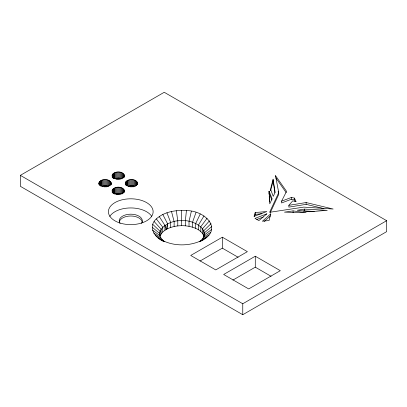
<?xml version="1.0" encoding="UTF-8"?>
<svg xmlns="http://www.w3.org/2000/svg" width="407" height="407" viewBox="0 0 407 407"><rect width="100%" height="100%" fill="white"/><g stroke="black" fill="none" stroke-linecap="round" stroke-linejoin="round"><path stroke-width="0.61" d="M111.208 182.962C110.221 188.11 100.163 188.131 98.926 183.114C100.473 177.828 112.108 178.403 111.208 184.788M124.384 175.356C123.397 180.505 113.339 180.525 112.103 175.503C113.578 170.436 124.511 170.701 124.384 176.572M124.384 190.568C123.397 195.721 113.339 195.736 112.103 190.72C113.578 185.653 124.511 185.918 124.384 191.789M137.561 182.962C136.574 188.11 126.516 188.131 125.28 183.114C126.755 178.042 137.683 178.312 137.561 184.178M199.303 241.824C214.245 230.733 192.48 218.91 181.547 220.792C170.93 219.373 150.478 230.611 164.331 241.595C155.062 238.512 147.298 226.791 156.308 218.905C164.392 211.64 175.936 209.89 186.437 210.592C205.637 210.49 224.603 230.25 199.944 241.61M100.763 186.136L101.109 180.474L101.109 185.953M113.94 178.525L114.286 172.868L114.286 178.342M113.94 193.742L114.286 188.08L114.286 194.17M127.157 185.506L127.462 180.474L127.462 185.953M186.437 210.592L185.333 220.935L185.333 225.804C192.465 226.602 201.551 229.075 204.06 236.665M191.356 211.269L189.021 221.439L189.021 226.307M270.726 213.858L269.083 220.497L262.393 221.235L270.726 213.858L270.726 215.059M162.805 214.453L167.608 223.83L166.214 229.441C163.568 231.003 161.167 233.191 160.068 236.116L160.068 231.247L152.752 224.349M270.528 189.24L273.102 179.121L275.112 192.267L273.26 196.342L270.528 189.24L270.528 190.44M270.68 190.445L273.102 180.922L273.102 179.721M255.23 212.525L254.024 216.366L266.799 211.554L255.23 212.525L255.23 214.326L254.543 216.524M196.006 212.413L192.511 222.298L192.511 227.167M295.151 201.44L294.434 199.903L291.412 199.252L281.573 202.971L281.573 201.17L286.559 191.351L275.524 175.671L278.724 192.623L269.612 212.312L303.805 207.107L333.165 209.03L306.115 202.554L288.858 205.326L288.858 207.127L306.115 204.355L323.941 208.623M270.39 212.423L278.724 194.424L278.724 192.623M200.254 213.996L195.696 223.489L195.696 228.358M203.978 215.969L198.489 224.969L198.489 229.838M207.071 218.279L200.809 226.699L200.809 231.568M288.858 205.326L292.745 200.819L296.103 201.684L294.434 198.102L291.412 197.451L281.573 201.17M209.447 220.859L202.589 228.632L202.589 233.501M211.03 223.631L203.775 230.713L203.775 235.582M264.245 221.398L270.263 216.071M211.777 226.521L204.339 232.88L204.339 235.923M204.258 235.068L211.671 229.436M203.536 237.22L210.709 232.305M202.198 239.265L208.923 235.037M200.28 241.158L206.364 237.556M20.35 175.351L164.235 92.282L386.65 220.691L386.65 231.649L242.765 314.718L20.35 186.309L20.35 175.351L242.765 303.764L386.65 220.691M222.344 237.2L190.72 255.459L215.756 269.912L247.375 251.653L222.344 237.2L222.344 248.153L199.99 261.06M255.281 256.217L223.662 274.476L248.692 288.929L280.316 270.67L255.281 256.217L255.281 267.175L232.926 280.077M185.333 225.804C178.8 225.325 172.003 226.246 166.214 229.441L164.927 225.381L159.229 216.519M203.103 239.784C189.382 246.881 171.469 246.739 158.435 238.141M256.756 219.5L263.273 217.017M122.008 178.856L119.159 178.154L115.135 178.607L115.135 172.517M107.957 180.052L107.957 186.141L104.945 185.724L101.959 186.213L101.959 180.128M134.31 180.052L134.31 186.141L131.293 185.724L128.312 186.213L128.312 180.128M121.133 187.663L121.133 193.747L118.122 193.33L115.135 193.818L115.135 187.734M304.365 209.117L297.227 210.226L309.641 211.747L327.274 210.333L304.365 209.117L304.365 210.918L303.174 211.101M293.081 210.892L284.457 212.139L306.145 212.693L293.081 210.892L293.081 212.693M255.23 214.326L261.93 213.761M304.365 210.918L314.27 211.442M222.344 248.153L238.126 257.265M255.281 267.175L271.067 276.287M161.854 240.293L163.873 241.458M155.693 235.689L162.276 239.759M153.709 233.002L160.785 237.744M152.539 230.164L159.91 235.612M152.213 227.248L159.666 233.425M154.131 221.535L161.101 229.141L161.101 234.01M156.308 218.905L162.739 227.167L162.739 232.036M275.88 177.981L286.202 192.643M269.052 191.229L272.135 198.774L269.78 203.805L269.052 191.229L269.124 194.292M269.052 193.035L271.896 199.995M166.931 212.769L170.706 222.568L170.706 227.437M171.495 211.513L174.13 221.622L174.13 226.49M278.149 191.397L278.378 192.608M273.102 180.922L274.918 192.816M176.363 210.714L177.778 221.026L177.778 225.895M127.009 185.592L126.725 180.901L126.725 185.77M113.868 178.571L113.548 173.29L113.548 178.159M113.868 193.783L113.548 188.507L113.548 193.376M100.656 185.592L100.371 180.901L100.371 185.77M269.236 196.174L269.561 201.836M181.39 210.404L181.547 225.661M306.115 202.554L306.115 204.355M294.434 198.102L294.434 199.903M291.412 197.451L291.412 199.252M275.524 175.671L275.524 176.872M242.765 303.764L242.765 314.718M167.608 223.83L167.608 228.698M164.927 225.381L164.927 230.25M137.408 182.367L137.408 184.193M137.083 181.797L137.083 184.839M136.594 181.263L136.594 185.526M135.953 180.789L135.953 185.658M135.185 180.377L135.185 186.467M133.348 179.818L133.348 185.902M133.15 185.699L133.15 186.915M132.336 179.675L132.336 185.765M131.899 185.587L131.899 186.808M131.293 179.64L131.293 185.724M130.637 185.602L130.637 186.823M130.26 179.701L130.26 185.79M129.253 179.869L129.253 185.953M126.124 181.39L126.124 185.653M125.671 181.934L125.671 184.976M125.387 182.514L125.387 184.34M125.28 183.114L125.28 184.33M124.232 174.761L124.232 177.193M124.232 189.972L124.232 192.409M123.906 174.186L123.906 177.839M123.906 189.403L123.906 192.445M123.418 173.657L123.418 177.915M123.418 188.868L123.418 193.132M122.777 173.179L122.777 178.047M122.777 188.395L122.777 193.264M122.008 172.772L122.008 178.251M122.008 187.988L122.008 194.073M121.133 172.446L121.133 178.531M120.177 172.212L120.177 178.297M120.177 187.423L120.177 193.508M119.973 178.088L119.973 179.309M119.973 193.305L119.973 194.521M119.159 172.069L119.159 178.154M119.159 187.286L119.159 193.371M118.722 177.981L118.722 179.197M118.722 193.198L118.722 194.414M118.122 172.034L118.122 178.118M118.122 187.245L118.122 193.33M117.46 177.996L117.46 179.212M117.46 193.213L117.46 194.429M117.084 172.095L117.084 178.18M117.084 187.312L117.084 193.396M116.219 178.134L116.219 179.355M116.219 193.35L116.219 194.566M116.076 172.258L116.076 178.347M116.076 187.474L116.076 193.559M112.948 173.784L112.948 178.042M112.948 189.001L112.948 193.259M112.495 174.328L112.495 177.371M112.495 189.54L112.495 192.587M112.21 174.908L112.21 177.34M112.21 190.12L112.21 192.557M111.055 182.367L111.055 184.803M110.729 181.797L110.729 184.839M110.241 181.263L110.241 185.526M109.6 180.789L109.6 185.658M108.832 180.377L108.832 186.467M107 179.818L107 185.902M106.797 185.699L106.797 186.915M105.983 179.675L105.983 185.765M105.545 185.587L105.545 186.808M104.945 179.64L104.945 185.724M104.284 185.602L104.284 186.823M103.907 179.701L103.907 185.79M102.9 179.869L102.9 185.953M99.771 181.39L99.771 185.653M99.318 181.934L99.318 184.976M99.038 182.514L99.038 184.34M98.926 183.114L98.926 184.33M119.251 222.151A11.554 6.67 0 0 1 130.764 216A11.554 6.67 0 0 1 142.282 222.146M109.788 216.376A22.36 12.912 0 0 1 130.769 207.936A22.36 12.912 0 0 1 151.745 216.376M120.096 223.397A11.554 6.67 0 0 1 130.764 214.174A11.554 6.67 0 0 1 141.443 223.392M266.824 213.863L258.877 220.614L254.98 218.376L266.824 213.863M119.587 222.894A22.36 12.912 0 0 0 153.129 211.716A22.36 12.912 0 0 0 119.587 200.534A22.36 12.912 0 0 0 119.587 222.894"/></g></svg>
